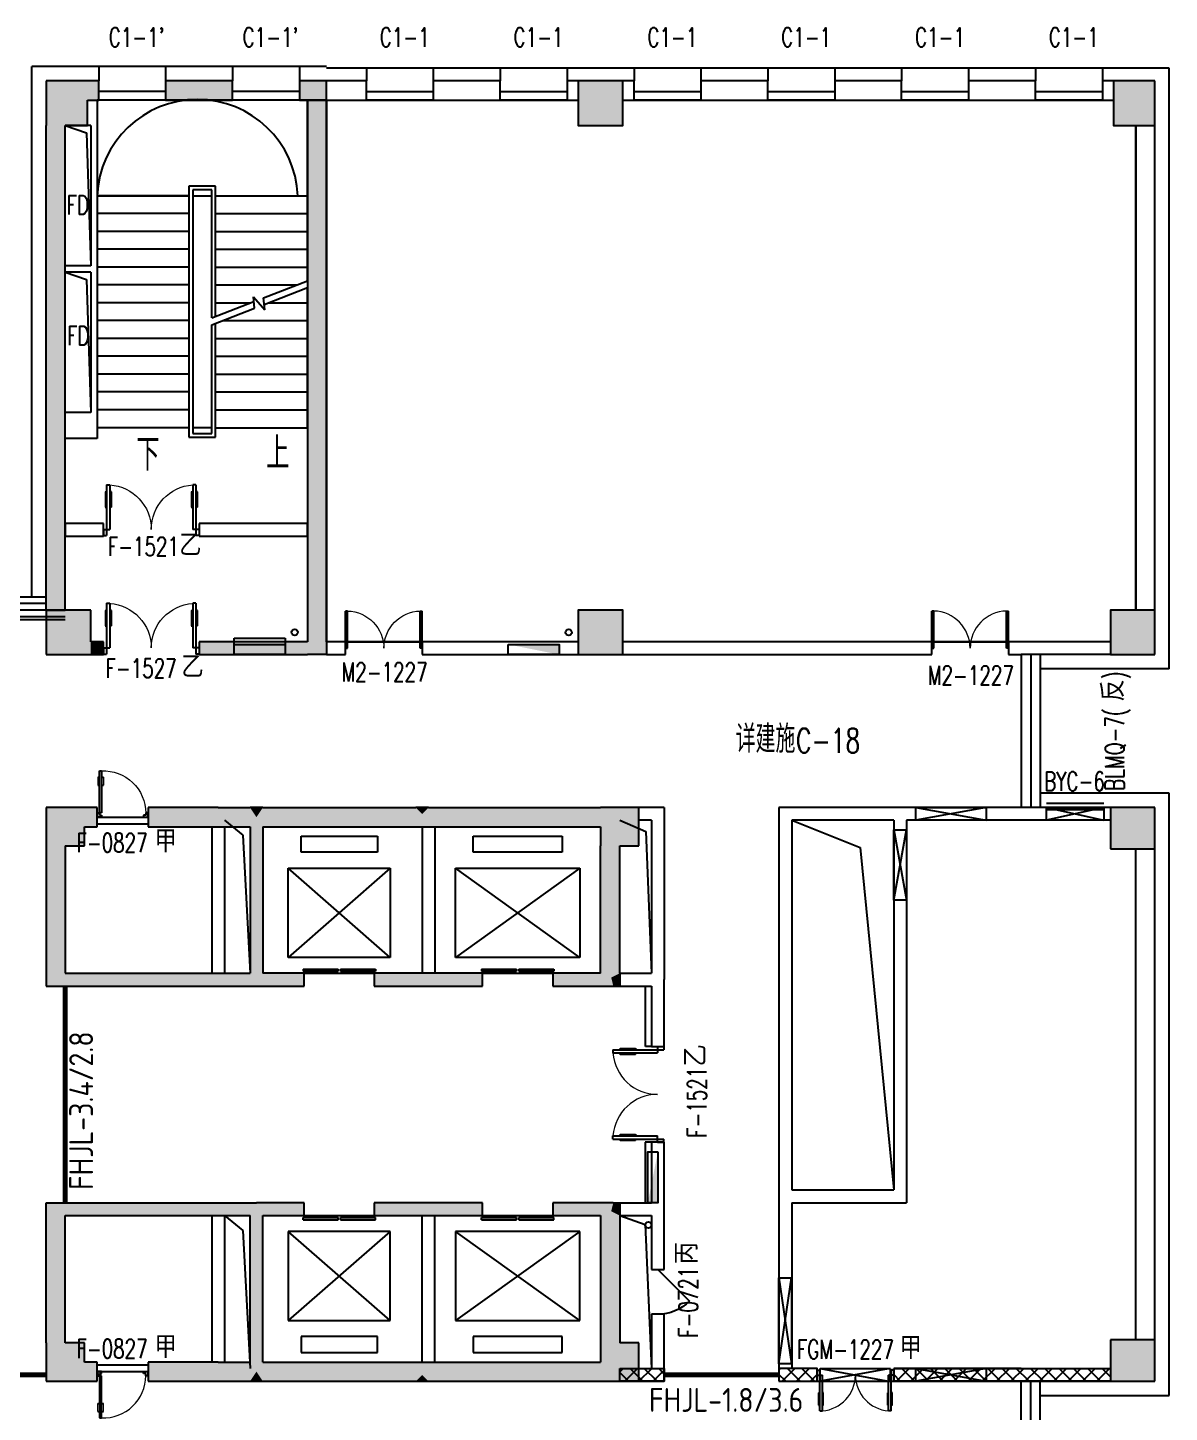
# Model space of a CAD drawing. Extents: x 1456273 to 1532071, y 313528 to 416301.
# Drawn here: x 1513544 to 1531459, y 394577 to 416301 of the extents above; entities that cross this region are included whole.
import ezdxf

# ---------------------------------------------------------------- set-up
doc = ezdxf.new("R2010")
doc.units = 0
doc.header["$LTSCALE"] = 1000
doc.header["$MEASUREMENT"] = 0
for name, color, linetype in [('body', 30, 'Continuous'), ('RM', 4, 'Continuous'), ('消防', 222, 'Continuous')]:
    doc.layers.add(name, color=color, linetype=linetype)
doc.styles.add('-宋体', font='GBENOR.shx', dxfattribs={"bigfont": 'GBCBIG.shx'})
doc.styles.add('_TCH_DIM', font='SIMPLEX', dxfattribs={"bigfont": 'GBCBIG'})
doc.styles.add('_TCH_WINDOW', font='txt.shx', dxfattribs={"height": 3.5, "bigfont": 'hztxt.shx'})

# ---------------------------------------------------------------- blocks, each defined once
blk = doc.blocks.new('cde')
at = {"layer": '消防'}
blk.add_hatch(color=256, dxfattribs=at).paths.add_polyline_path([(-873427, -271674), (-874227, -271674), (-873427, -271834)])
blk.add_lwpolyline([(-874227, -271674), (-873427, -271674), (-873427, -271834), (-874227, -271834)], close=True, dxfattribs=at)
blk = doc.blocks.new('dsssw')
at = {"layer": 'body'}
for p, q in [((1064639, 723073, 1000), (1065739, 723073, 1000)), ((1064639, 722874, 1000), (1064639, 723073, 1000)), ((1064639, 723073, 1000), (1065739, 722874, 1000)), ((1065739, 723073), (1064639, 722874, 1000)), ((1065739, 723073, 1000), (1065739, 722874, 1000)), ((1066689, 723073, 10000), (1067589, 723073, 10000)), ((1066689, 722874, 10000), (1066689, 723073, 10000)), ((1066689, 723073, 10000), (1067589, 722874, 10000)), ((1067589, 723073), (1066689, 722874, 10000)), ((1067589, 723073, 10000), (1067589, 722874, 10000)), ((1065739, 722874, 1000), (1064639, 722874, 1000)), ((1067589, 722874, 10000), (1066689, 722874, 10000)), ((1064289, 722723), (1064489, 722723)), ((1064289, 721623), (1064289, 722723)), ((1064289, 722723), (1064489, 721623)), ((1064289, 721623), (1064489, 722723)), ((1064489, 722723), (1064489, 721623)), ((1064489, 721623), (1064289, 721623)), ((1062489, 715698, 20000), (1062687, 715698, 20000)), ((1062489, 714348, 20000), (1062489, 715698, 20000)), ((1062489, 715698, 20000), (1062687, 714348, 20000)), ((1062489, 714348), (1062687, 715698, 20000)), ((1062687, 715698, 20000), (1062687, 714348, 20000)), ((1062687, 714348, 20000), (1062489, 714348, 20000)), ((1063134, 714273), (1064234, 714273)), ((1063134, 714071), (1063134, 714273)), ((1064234, 714273), (1063134, 714073)), ((1063134, 714273), (1064234, 714071)), ((1064234, 714071), (1063134, 714071)), ((1064234, 714273), (1064234, 714071)), ((1064639, 714273), (1065739, 714273)), ((1064639, 714073), (1064639, 714273)), ((1065739, 714273), (1064639, 714073)), ((1064639, 714273), (1065739, 714073)), ((1065739, 714073), (1064639, 714073)), ((1065739, 714273), (1065739, 714073))]:
    blk.add_line(p, q, dxfattribs=at)
blk = doc.blocks.new('$WINLIB2D$00000004')
for p, q in [((-0.5, 0.5), (0.5, 0.5)), ((-0.5, 0.241), (0.5, 0.241)), ((-0.5, -0.5), (0.5, -0.5))]:
    blk.add_line(p, q)
blk = doc.blocks.new('$DorLib2D$00000002')
for p, q in [((-0.5, 0), (-0.5, 0.4875)), ((-0.475, 0.4875), (-0.5, 0.4875)), ((-0.475, 0), (-0.475, 0.4875)), ((0.475, 0), (0.475, 0.4875)), ((0.475, 0.4875), (0.5, 0.4875)), ((0.5, 0), (0.5, 0.4875)), ((-0.5, 0), (-0.475, 0)), ((0.5, 0), (0.475, 0))]:
    blk.add_line(p, q)
at = {"lineweight": 13}
for centre, start, end in [((-0.4875, 0), 0, 88.53072), ((0.4875, 0), 91.46928, 180)]:
    blk.add_arc(centre, 0.4875, start, end, dxfattribs=at)
blk = doc.blocks.new('$DorLib2D$00000011')
for p, q in [((-0.467, 0.471), (-0.467, -0.062)), ((-0.467, 0.471), (-0.433, 0.471)), ((-0.433, 0.471), (-0.433, 0.004)), ((0.433, 0.471), (0.433, 0.004)), ((0.467, 0.471), (0.433, 0.471)), ((0.467, 0.471), (0.467, -0.062)), ((-0.483, 0.396), (-0.467, 0.396)), ((-0.417, 0.396), (-0.433, 0.396)), ((0.417, 0.396), (0.433, 0.396)), ((0.483, 0.396), (0.467, 0.396)), ((-0.483, 0.235), (-0.467, 0.235)), ((-0.417, 0.235), (-0.433, 0.235)), ((0.417, 0.235), (0.433, 0.235)), ((0.483, 0.235), (0.467, 0.235)), ((-0.5, 0.004), (-0.433, 0.004)), ((-0.5, 0.004), (-0.5, -0.062)), ((0.5, 0.004), (0.433, 0.004)), ((0.5, 0.004), (0.5, -0.062)), ((-0.5, -0.062), (-0.467, -0.062)), ((0.5, -0.062), (0.467, -0.062))]:
    blk.add_line(p, q)
at = {"lineweight": 13}
for p, q in [((-0.483, 0.396), (-0.483, 0.235)), ((-0.417, 0.396), (-0.417, 0.235)), ((0.417, 0.396), (0.417, 0.235)), ((0.483, 0.396), (0.483, 0.235))]:
    blk.add_line(p, q, dxfattribs=at)
for centre, start, end in [((-0.467, 0.004), 0, 85.904), ((0.467, 0.004), 94.096, 180)]:
    blk.add_arc(centre, 0.467, start, end, dxfattribs=at)
blk = doc.blocks.new('$DorLib2D$00000009')
for p, q in [((0.413, 0.905), (0.413, 0.081)), ((0.454, 0.905), (0.413, 0.905)), ((0.454, 0.081), (0.454, 0.905)), ((0.413, 0.782), (0.378, 0.782)), ((0.413, 0.624), (0.378, 0.624)), ((0.489, 0.782), (0.454, 0.782)), ((0.489, 0.624), (0.454, 0.624)), ((-0.494, 0.081), (-0.453, 0.081)), ((-0.494, -0.002), (-0.494, 0.081)), ((-0.453, 0.081), (-0.453, 0.039)), ((-0.453, 0.039), (-0.412, 0.039)), ((-0.412, 0.039), (-0.412, -0.002)), ((0.413, 0.081), (0.454, 0.081)), ((0.454, 0.039), (0.413, 0.039)), ((0.413, 0.039), (0.413, -0.002)), ((0.495, 0.081), (0.454, 0.081)), ((0.454, 0.081), (0.454, 0.039)), ((0.495, -0.002), (0.495, 0.081)), ((-0.494, -0.002), (-0.494, -0.002)), ((-0.412, -0.002), (-0.494, -0.002)), ((0.413, -0.002), (0.495, -0.002)), ((0.495, -0.002), (0.495, -0.002))]:
    blk.add_line(p, q)
at = {"lineweight": 13}
for p, q in [((0.378, 0.782), (0.378, 0.624)), ((0.489, 0.782), (0.489, 0.624))]:
    blk.add_line(p, q, dxfattribs=at)
blk.add_arc((0.372, 0.082), 0.825, 87.134, 180.0717, dxfattribs=at)
blk = doc.blocks.new('$TCHSYS$LDOR22D')
for p, q in [((-0.517, 0.833), (-0.017, 0.833)), ((-0.517, 0.833), (-0.517, 0.667)), ((-0.017, 0.833), (-0.017, 0.667)), ((0.017, 0.833), (0.017, 0.667)), ((0.017, 0.833), (0.517, 0.833)), ((0.517, 0.833), (0.517, 0.667)), ((-0.517, 0.667), (-0.017, 0.667)), ((0.017, 0.667), (0.517, 0.667)), ((-0.5, 0.5), (0.5, 0.5))]:
    blk.add_line(p, q)
blk = doc.blocks.new('$DorLib2D$00000114')
at = {"color": 0}
blk.add_line((0.5, 0), (-0.207, 0.707), dxfattribs=at)
blk.add_arc((0.5, 0), 1, 135, 180, dxfattribs=at)

msp = doc.modelspace()

# ---------------------------------------------------------------- hatches: boundary and pattern name
at = {"layer": 'body'}
for points in [[(1513834, 414764), (1514484, 414764), (1514484, 415465), (1513834, 415465)], [(1514484, 415465), (1514484, 415164), (1514659, 415164), (1514659, 415465)], [(1516759, 415465), (1515709, 415465), (1515709, 415164), (1516759, 415164)], [(1518234, 415465), (1517809, 415465), (1517809, 415164), (1518234, 415164)], [(1522184, 414764), (1522884, 414764), (1522884, 415465), (1522184, 415465)], [(1530584, 414764), (1531234, 414764), (1531234, 415465), (1530584, 415465)], [(1517934, 415164), (1517934, 406664), (1518234, 406664), (1518234, 415164)], [(1514134, 414764), (1513834, 414764), (1513834, 407164), (1514134, 407164)], [(1513834, 406464), (1514534, 406464), (1514534, 407164), (1513834, 407164)], [(1522184, 406464), (1522884, 406464), (1522884, 407164), (1522184, 407164)], [(1530534, 406464), (1531234, 406464), (1531234, 407164), (1530534, 407164)], [(1514534, 406664), (1514534, 406464), (1514734, 406464), (1514734, 406664)], [(1517934, 406664), (1516234, 406664), (1516234, 406464), (1517934, 406464), (1518034, 406581)], [(1518234, 406664), (1517934, 406664), (1518034, 406581), (1518234, 406614)], [(1518034, 406581), (1517934, 406464), (1518234, 406464), (1518234, 406614)], [(1513834, 403465), (1514434, 403465), (1514434, 404065), (1513834, 404065)], [(1514434, 403765), (1514634, 403765), (1514634, 404065), (1514434, 404065)], [(1516534, 404065), (1515434, 404065), (1515434, 403765), (1516534, 403765)], [(1516534, 404065), (1516534, 403765), (1517034, 403765), (1517134, 403915), (1517034, 404065)], [(1517034, 404065), (1517134, 403915), (1517234, 404065)], [(1517134, 403915), (1517234, 403765), (1519734, 403765), (1519734, 403965), (1519634, 404065), (1517234, 404065)], [(1519634, 404065), (1519734, 403965), (1519834, 404065)], [(1519734, 403965), (1519734, 403765), (1519834, 403765), (1519834, 404065)], [(1522534, 403765), (1522534, 404065), (1519834, 404065), (1519834, 403765)], [(1522534, 403465), (1523134, 403465), (1523134, 404065), (1522534, 404065)], [(1530534, 403415), (1531234, 403415), (1531234, 404065), (1530534, 404065)], [(1517134, 403915), (1517034, 403765), (1517034, 401465), (1517134, 401398), (1517234, 401465), (1517234, 403765)], [(1514134, 403465), (1513834, 403465), (1513834, 401265), (1514134, 401465)], [(1522834, 403465), (1522534, 403465), (1522534, 401465), (1522701, 401398), (1522834, 401465)], [(1514134, 401465), (1513834, 401265), (1516534, 401265), (1516534, 401465)], [(1516534, 401465), (1516534, 401265), (1517134, 401265), (1517134, 401398), (1517034, 401465)], [(1517134, 401265), (1517884, 401265), (1517884, 401465), (1517234, 401465), (1517134, 401398)], [(1519834, 401465), (1518984, 401465), (1518984, 401265), (1519834, 401265)], [(1519834, 401265), (1520684, 401265), (1520684, 401465), (1519834, 401465)], [(1522534, 401465), (1521784, 401465), (1521784, 401265), (1522734, 401265), (1522701, 401398)], [(1522701, 401398), (1522734, 401265), (1522834, 401265), (1522834, 401465)], [(1513834, 395665), (1514134, 395665), (1514134, 397665), (1513834, 397865)], [(1513834, 397865), (1514134, 397665), (1516534, 397665), (1516534, 397865)], [(1516534, 397865), (1516534, 397665), (1517034, 397665), (1517134, 397731), (1517134, 397865)], [(1517234, 397665), (1517884, 397665), (1517884, 397865), (1517134, 397865), (1517134, 397731)], [(1519834, 397865), (1518984, 397865), (1518984, 397665), (1519834, 397665)], [(1519834, 397665), (1520684, 397665), (1520684, 397865), (1519834, 397865)], [(1522734, 397865), (1521784, 397865), (1521784, 397665), (1522534, 397665), (1522701, 397731)], [(1522701, 397731), (1522834, 397665), (1522834, 397865), (1522734, 397865)], [(1517134, 395215), (1517234, 395365), (1517234, 397665), (1517134, 397731), (1517034, 397665), (1517034, 395365)], [(1522534, 395665), (1522834, 395665), (1522834, 397665), (1522701, 397731), (1522534, 397665)], [(1513834, 395064), (1514434, 395064), (1514434, 395665), (1513834, 395665)], [(1522534, 395064), (1523134, 395064), (1523134, 395665), (1522534, 395665)], [(1530534, 395064), (1531234, 395064), (1531234, 395715), (1530534, 395715)], [(1514434, 395064), (1514634, 395064), (1514634, 395365), (1514434, 395365)], [(1516534, 395365), (1515434, 395365), (1515434, 395064), (1516534, 395064)], [(1516534, 395365), (1516534, 395064), (1517034, 395064), (1517134, 395215), (1517034, 395365)], [(1517234, 395064), (1517134, 395215), (1517034, 395064)], [(1517134, 395215), (1517234, 395064), (1519634, 395064), (1519734, 395164), (1519734, 395365), (1517234, 395365)], [(1519834, 395064), (1519734, 395164), (1519634, 395064)], [(1519734, 395164), (1519834, 395064), (1519834, 395365), (1519734, 395365)], [(1522534, 395064), (1522534, 395365), (1519834, 395365), (1519834, 395064)]]:
    msp.add_hatch(color=256, dxfattribs=at).paths.add_polyline_path(points)

# ---------------------------------------------------------------- linework, layer by layer
for p, q in [((1514659, 415690), (1513609, 415690)), ((1513609, 407365), (1513609, 415690)), ((1514659, 415690), (1514659, 415465)), ((1516759, 415690), (1515709, 415690)), ((1515709, 415690), (1515709, 415465)), ((1516759, 415690), (1516759, 415465)), ((1518234, 415690), (1517809, 415690)), ((1517809, 415690), (1517809, 415465)), ((1518859, 415665), (1518234, 415665)), ((1518859, 415665), (1518859, 415465)), ((1520959, 415665), (1519909, 415665)), ((1519909, 415665), (1519909, 415465)), ((1520959, 415665), (1520959, 415465)), ((1522534, 415665), (1522009, 415665)), ((1522009, 415665), (1522009, 415465)), ((1523059, 415665), (1522534, 415665)), ((1523059, 415665), (1523059, 415465)), ((1525159, 415665), (1524109, 415665)), ((1524109, 415665), (1524109, 415465)), ((1525159, 415665), (1525159, 415465)), ((1527259, 415665), (1526209, 415665)), ((1526209, 415665), (1526209, 415465)), ((1527259, 415665), (1527259, 415465)), ((1529359, 415665), (1528309, 415665)), ((1528309, 415665), (1528309, 415465)), ((1529359, 415665), (1529359, 415465)), ((1531459, 415665), (1530409, 415665)), ((1530409, 415665), (1530409, 415465)), ((1531459, 406240), (1531459, 415665)), ((1514484, 415465), (1513834, 415465)), ((1513834, 415465), (1513834, 414764)), ((1514659, 415465), (1514484, 415465)), ((1514659, 415164), (1514659, 415465)), ((1516759, 415465), (1515709, 415465)), ((1515709, 415465), (1515709, 415164)), ((1516759, 415164), (1516759, 415465)), ((1518234, 415465), (1517809, 415465)), ((1517809, 415465), (1517809, 415164)), ((1518859, 415465), (1518234, 415465)), ((1518234, 415164), (1518234, 415465)), ((1518859, 415164), (1518859, 415465)), ((1520959, 415465), (1519909, 415465)), ((1519909, 415465), (1519909, 415164)), ((1520959, 415164), (1520959, 415465)), ((1522184, 415465), (1522009, 415465)), ((1522009, 415465), (1522009, 415164)), ((1522884, 415465), (1522184, 415465)), ((1522184, 415465), (1522184, 414764)), ((1523059, 415465), (1522884, 415465)), ((1522884, 414764), (1522884, 415465)), ((1523059, 415164), (1523059, 415465)), ((1525159, 415465), (1524109, 415465)), ((1524109, 415465), (1524109, 415164)), ((1525159, 415164), (1525159, 415465)), ((1527259, 415465), (1526209, 415465)), ((1526209, 415465), (1526209, 415164)), ((1527259, 415164), (1527259, 415465)), ((1529359, 415465), (1528309, 415465)), ((1528309, 415465), (1528309, 415164)), ((1529359, 415164), (1529359, 415465)), ((1530584, 415465), (1530409, 415465)), ((1530409, 415465), (1530409, 415164)), ((1531234, 415465), (1530584, 415465)), ((1530584, 415465), (1530584, 414764)), ((1531234, 414764), (1531234, 415465)), ((1514484, 415164), (1514659, 415164)), ((1514484, 414764), (1514484, 415164)), ((1517934, 415164), (1514634, 415164)), ((1514634, 415164), (1514634, 413665)), ((1515709, 415164), (1516759, 415164)), ((1517809, 415164), (1518234, 415164)), ((1517934, 413665), (1517934, 415164)), ((1517934, 415164), (1517934, 406664)), ((1518234, 415164), (1517934, 415164)), ((1518234, 415164), (1518859, 415164)), ((1518234, 415164), (1518234, 406664)), ((1519909, 415164), (1520959, 415164)), ((1522009, 415164), (1522184, 415164)), ((1522884, 415164), (1523059, 415164)), ((1524109, 415164), (1525159, 415164)), ((1526209, 415164), (1527259, 415164)), ((1528309, 415164), (1529359, 415164)), ((1530409, 415164), (1530584, 415164)), ((1513834, 407164), (1513834, 414764)), ((1514134, 414764), (1514484, 414764)), ((1514134, 407164), (1514134, 414764)), ((1514534, 414764), (1514134, 414764)), ((1514534, 414764), (1514134, 414764)), ((1514534, 414764), (1514534, 413830)), ((1522184, 414764), (1522884, 414764)), ((1530584, 414764), (1531234, 414764)), ((1530934, 407164), (1530934, 414764)), ((1531234, 407164), (1531234, 414764)), ((1514534, 413830), (1514534, 412564)), ((1514634, 413665), (1514634, 410025)), ((1516074, 413665), (1514634, 413665)), ((1514634, 413665), (1516074, 413665)), ((1516494, 413815), (1516074, 413815)), ((1516074, 413815), (1516074, 409875)), ((1516434, 413755), (1516134, 413755)), ((1516134, 413755), (1516134, 409935)), ((1516134, 413665), (1516134, 410025)), ((1516134, 413665), (1516434, 413665)), ((1516434, 411747), (1516434, 413755)), ((1516434, 411747), (1516434, 413665)), ((1516494, 411770), (1516494, 413815)), ((1516494, 413665), (1517934, 413665)), ((1516494, 413665), (1517934, 413665)), ((1517934, 412330), (1517934, 413665)), ((1516074, 413385), (1514634, 413385)), ((1516494, 413385), (1517934, 413385)), ((1516074, 413105), (1514634, 413105)), ((1516494, 413105), (1517934, 413105)), ((1516074, 412825), (1514634, 412825)), ((1516494, 412825), (1517934, 412825)), ((1514534, 412564), (1514134, 412564)), ((1516074, 412545), (1514634, 412545)), ((1516494, 412545), (1517934, 412545)), ((1514534, 412464), (1514134, 412464)), ((1514534, 412464), (1514534, 411630)), ((1517244, 412061), (1517934, 412330)), ((1516074, 412265), (1514634, 412265)), ((1516494, 412265), (1517767, 412265)), ((1517255, 411958), (1517934, 412222)), ((1517934, 410025), (1517934, 412222)), ((1516074, 411985), (1514634, 411985)), ((1516434, 411747), (1517095, 412003)), ((1516434, 411639), (1517106, 411901)), ((1516494, 411985), (1517046, 411985)), ((1517106, 411901), (1517087, 412078)), ((1517087, 412078), (1517264, 411876)), ((1517264, 411876), (1517244, 412061)), ((1517322, 411985), (1517934, 411985)), ((1516074, 411705), (1514634, 411705)), ((1516602, 411705), (1517934, 411705)), ((1514534, 411630), (1514534, 410264)), ((1516434, 410025), (1516434, 411639)), ((1516434, 409935), (1516434, 411639)), ((1516494, 409875), (1516494, 411663)), ((1516074, 411425), (1514634, 411425)), ((1516494, 411425), (1517934, 411425)), ((1516074, 411145), (1514634, 411145)), ((1516494, 411145), (1517934, 411145)), ((1516074, 410865), (1514634, 410865)), ((1516494, 410865), (1517934, 410865)), ((1516074, 410585), (1514634, 410585)), ((1516494, 410585), (1517934, 410585)), ((1514534, 410264), (1514134, 410264)), ((1516074, 410305), (1514634, 410305)), ((1516494, 410305), (1517934, 410305)), ((1514634, 410025), (1514634, 409855)), ((1516074, 410025), (1514634, 410025)), ((1516434, 410025), (1516134, 410025)), ((1516134, 409935), (1516434, 409935)), ((1516494, 410025), (1517934, 410025)), ((1514634, 409855), (1514134, 409855)), ((1516074, 409875), (1516494, 409875)), ((1514734, 408524), (1514134, 408524)), ((1514134, 408524), (1514134, 408324)), ((1514734, 408324), (1514734, 408524)), ((1517934, 408524), (1516234, 408524)), ((1516234, 408524), (1516234, 408324)), ((1517934, 408324), (1517934, 408524)), ((1514134, 408324), (1514734, 408324)), ((1516234, 408324), (1517934, 408324)), ((1513834, 407365), (1499734, 407365)), ((1513834, 407265), (1499734, 407265)), ((1513834, 407164), (1499734, 407164)), ((1513834, 407164), (1514134, 407164)), ((1514534, 407164), (1513834, 407164)), ((1513834, 407164), (1513834, 406464)), ((1514534, 406664), (1514534, 407164)), ((1522884, 407164), (1522184, 407164)), ((1522184, 407164), (1522184, 406464)), ((1522884, 406464), (1522884, 407164)), ((1531234, 407164), (1530534, 407164)), ((1530534, 407164), (1530534, 406464)), ((1531234, 406464), (1531234, 407164)), ((1499734, 407065), (1514134, 407065)), ((1499734, 407015), (1514134, 407015)), ((1513834, 406464), (1514534, 406464)), ((1514734, 406664), (1514534, 406664)), ((1514534, 406464), (1514734, 406464)), ((1514734, 406464), (1514734, 406664)), ((1517934, 406664), (1516234, 406664)), ((1516234, 406664), (1516234, 406464)), ((1516234, 406464), (1517934, 406464)), ((1517934, 406664), (1517934, 406664)), ((1517934, 406464), (1517934, 406464)), ((1518234, 406464), (1517934, 406464)), ((1518534, 406664), (1518234, 406664)), ((1518234, 406664), (1518234, 406614)), ((1518234, 406614), (1518234, 406464)), ((1518234, 406464), (1518534, 406464)), ((1518534, 406464), (1518534, 406664)), ((1522184, 406664), (1519734, 406664)), ((1519734, 406664), (1519734, 406464)), ((1519734, 406464), (1522184, 406464)), ((1522184, 406464), (1522884, 406464)), ((1527734, 406664), (1522884, 406664)), ((1522884, 406464), (1527734, 406464)), ((1527734, 406464), (1527734, 406664)), ((1529134, 406664), (1528934, 406664)), ((1528934, 406664), (1528934, 406464)), ((1528934, 406464), (1529134, 406464)), ((1530534, 406664), (1529134, 406664)), ((1530534, 406464), (1529134, 406464)), ((1529134, 406464), (1529134, 404065)), ((1529284, 406464), (1529284, 404065)), ((1529434, 406464), (1529434, 404065)), ((1530534, 406464), (1531234, 406464)), ((1531459, 406240), (1529434, 406240)), ((1531459, 404290), (1529434, 404290)), ((1531459, 394840), (1531459, 404290)), ((1514434, 404065), (1513834, 404065)), ((1513834, 404065), (1513834, 403465)), ((1514634, 404065), (1514434, 404065)), ((1514634, 403765), (1514634, 404065)), ((1516534, 404065), (1515434, 404065)), ((1515434, 404065), (1515434, 403765)), ((1516534, 404065), (1517034, 404065)), ((1517034, 404065), (1517034, 404065)), ((1517234, 404065), (1517034, 404065)), ((1517234, 404065), (1517234, 404065)), ((1517234, 404065), (1519634, 404065)), ((1519634, 404065), (1519634, 404065)), ((1519834, 404065), (1519634, 404065)), ((1519834, 404065), (1519834, 404065)), ((1519834, 404065), (1519834, 404065)), ((1519834, 404065), (1522534, 404065)), ((1523134, 404065), (1522534, 404065)), ((1523134, 403465), (1523134, 404065)), ((1523534, 404065), (1523134, 404065)), ((1523534, 404065), (1523534, 401365)), ((1525334, 404065), (1525334, 397965)), ((1527234, 404065), (1525334, 404065)), ((1529134, 404065), (1527234, 404065)), ((1530534, 404065), (1529134, 404065)), ((1531234, 404065), (1530534, 404065)), ((1530534, 404065), (1530534, 403415)), ((1531234, 403415), (1531234, 404065)), ((1514638, 403913), (1515438, 403913)), ((1516634, 403865), (1516922, 403630)), ((1522834, 403865), (1523243, 403688)), ((1523334, 403865), (1523134, 403865)), ((1523334, 403865), (1523334, 401465)), ((1525534, 403865), (1526610, 403439)), ((1525534, 403865), (1525534, 398065)), ((1527134, 403865), (1525534, 403865)), ((1527134, 403865), (1527134, 398065)), ((1529134, 403865), (1527334, 403865)), ((1527334, 403865), (1527334, 397865)), ((1530534, 403865), (1529134, 403865)), ((1514434, 403465), (1514434, 403765)), ((1514434, 403765), (1514634, 403765)), ((1514634, 403808), (1515434, 403808)), ((1515434, 403765), (1516534, 403765)), ((1516434, 403765), (1516434, 401465)), ((1516534, 403765), (1517034, 403765)), ((1516634, 403765), (1516634, 401465)), ((1516922, 403630), (1517034, 401465)), ((1517034, 403765), (1517034, 401465)), ((1517234, 403765), (1519734, 403765)), ((1517234, 403765), (1517234, 401465)), ((1519734, 403765), (1519834, 403765)), ((1519734, 403765), (1519734, 401465)), ((1519834, 403765), (1522534, 403765)), ((1519934, 403765), (1519934, 401465)), ((1522534, 403765), (1522534, 403465)), ((1523243, 403688), (1523334, 401465)), ((1513834, 403465), (1513834, 401265)), ((1514134, 403465), (1514434, 403465)), ((1514134, 403465), (1514134, 401465)), ((1517834, 403365), (1517834, 403615)), ((1517834, 403615), (1519034, 403615)), ((1519034, 403615), (1519034, 403365)), ((1520534, 403365), (1520534, 403615)), ((1520534, 403615), (1521934, 403615)), ((1521934, 403615), (1521934, 403365)), ((1522534, 401465), (1522534, 403465)), ((1522834, 403465), (1523134, 403465)), ((1522834, 401465), (1522834, 403465)), ((1526610, 403439), (1527134, 398065)), ((1530534, 403415), (1531234, 403415)), ((1530934, 395715), (1530934, 403415)), ((1531234, 395715), (1531234, 403415)), ((1519034, 403365), (1517834, 403365)), ((1521934, 403365), (1520534, 403365)), ((1517634, 401715), (1517634, 403115)), ((1517634, 403115), (1519234, 403115)), ((1519234, 403115), (1517634, 401715)), ((1519234, 401715), (1517634, 403115)), ((1519234, 403115), (1519234, 401715)), ((1520259, 401715), (1520259, 403115)), ((1520259, 403115), (1522209, 403115)), ((1522209, 403115), (1520259, 401715)), ((1522209, 401715), (1520259, 403115)), ((1522209, 403115), (1522209, 401715)), ((1519234, 401715), (1517634, 401715)), ((1522209, 401715), (1520259, 401715)), ((1514134, 401465), (1516534, 401465)), ((1516534, 401465), (1517034, 401465)), ((1517884, 401465), (1517234, 401465)), ((1517884, 401265), (1517884, 401465)), ((1519834, 401465), (1518984, 401465)), ((1518984, 401465), (1518984, 401265)), ((1520684, 401465), (1519834, 401465)), ((1520684, 401265), (1520684, 401465)), ((1522534, 401465), (1521784, 401465)), ((1521784, 401465), (1521784, 401265)), ((1522834, 401465), (1522834, 401465)), ((1522834, 401465), (1522834, 401265)), ((1522834, 401465), (1523334, 401465)), ((1522834, 401465), (1522834, 401265)), ((1513834, 401265), (1516534, 401265)), ((1516534, 401265), (1517134, 401265)), ((1517134, 401265), (1517884, 401265)), ((1518984, 401265), (1519834, 401265)), ((1519834, 401265), (1520684, 401265)), ((1521784, 401265), (1522734, 401265)), ((1522734, 401265), (1522834, 401265)), ((1522834, 401265), (1523334, 401265)), ((1523241, 400315), (1523241, 401265)), ((1523334, 401265), (1523334, 400315)), ((1523534, 400315), (1523534, 401365)), ((1523341, 400315), (1523241, 400315)), ((1523334, 400315), (1523534, 400315)), ((1523334, 398815), (1523234, 398815)), ((1523234, 398815), (1523234, 397865)), ((1523534, 398815), (1523334, 398815)), ((1523334, 398815), (1523334, 397865)), ((1523534, 397765), (1523534, 398815)), ((1525534, 398065), (1527134, 398065)), ((1513834, 395665), (1513834, 397865)), ((1513834, 397865), (1516534, 397865)), ((1516534, 397865), (1517134, 397865)), ((1517884, 397865), (1517134, 397865)), ((1517884, 397665), (1517884, 397865)), ((1519834, 397865), (1518984, 397865)), ((1518984, 397865), (1518984, 397665)), ((1520684, 397865), (1519834, 397865)), ((1520684, 397665), (1520684, 397865)), ((1522734, 397865), (1521784, 397865)), ((1521784, 397865), (1521784, 397665)), ((1522734, 397865), (1522834, 397865)), ((1522834, 397865), (1522834, 397665)), ((1522834, 397865), (1523334, 397865)), ((1522834, 397865), (1522834, 397665)), ((1523534, 396815), (1523534, 397765)), ((1525334, 397965), (1525334, 395064)), ((1525534, 397865), (1527334, 397865)), ((1525534, 397865), (1525534, 395265)), ((1514134, 395665), (1514134, 397665)), ((1514134, 397665), (1516534, 397665)), ((1516434, 397665), (1516434, 395365)), ((1516534, 397665), (1517034, 397665)), ((1516634, 397665), (1516922, 397430)), ((1516634, 397665), (1516634, 395365)), ((1517034, 395365), (1517034, 397665)), ((1517234, 397665), (1517884, 397665)), ((1517234, 395365), (1517234, 397665)), ((1518984, 397665), (1519834, 397665)), ((1519734, 395365), (1519734, 397665)), ((1519834, 397665), (1520684, 397665)), ((1519934, 395365), (1519934, 397665)), ((1521784, 397665), (1522534, 397665)), ((1522534, 397665), (1522534, 395665)), ((1522834, 397665), (1523235, 397522)), ((1522834, 397665), (1522834, 395665)), ((1522834, 397665), (1522834, 397665)), ((1522834, 397665), (1523334, 397665)), ((1523334, 397665), (1523334, 396815)), ((1516922, 397430), (1517034, 395265)), ((1519234, 397415), (1517634, 397415)), ((1517634, 397415), (1517634, 396015)), ((1519234, 396015), (1517634, 397415)), ((1519234, 397415), (1517634, 396015)), ((1519234, 396015), (1519234, 397415)), ((1522209, 397415), (1520259, 397415)), ((1520259, 397415), (1520259, 396015)), ((1522209, 396015), (1520259, 397415)), ((1522209, 397415), (1520259, 396015)), ((1522209, 396015), (1522209, 397415)), ((1523235, 397522), (1523334, 395265)), ((1523334, 396815), (1523534, 396815)), ((1523534, 396115), (1523334, 396115)), ((1523334, 396115), (1523334, 395265)), ((1523534, 395064), (1523534, 396115)), ((1517634, 396015), (1519234, 396015)), ((1520259, 396015), (1522209, 396015)), ((1513834, 395665), (1513834, 395064)), ((1514434, 395665), (1514134, 395665)), ((1514434, 395365), (1514434, 395665)), ((1519034, 395765), (1517834, 395765)), ((1517834, 395765), (1517834, 395515)), ((1519034, 395515), (1519034, 395765)), ((1521934, 395765), (1520534, 395765)), ((1520534, 395765), (1520534, 395515)), ((1521934, 395515), (1521934, 395765)), ((1522534, 395665), (1522534, 395365)), ((1523134, 395665), (1522834, 395665)), ((1523134, 395064), (1523134, 395665)), ((1531234, 395715), (1530534, 395715)), ((1530534, 395715), (1530534, 395064)), ((1531234, 395064), (1531234, 395715)), ((1517834, 395515), (1519034, 395515)), ((1520534, 395515), (1521934, 395515)), ((1514634, 395365), (1514434, 395365)), ((1514634, 395064), (1514634, 395365)), ((1514634, 395216), (1515434, 395216)), ((1514638, 395321), (1515438, 395321)), ((1516534, 395365), (1515434, 395365)), ((1515434, 395365), (1515434, 395064)), ((1516534, 395365), (1517034, 395365)), ((1517234, 395365), (1519734, 395365)), ((1519734, 395365), (1519834, 395365)), ((1519834, 395365), (1522534, 395365)), ((1522834, 395211), (1522888, 395265)), ((1522972, 395064), (1522834, 395203)), ((1522913, 395064), (1523113, 395265)), ((1523197, 395064), (1522997, 395265)), ((1523134, 395265), (1523334, 395265)), ((1523137, 395064), (1523337, 395265)), ((1523421, 395064), (1523221, 395265)), ((1523362, 395064), (1523534, 395237)), ((1523534, 395176), (1523446, 395265)), ((1525334, 395241), (1525358, 395265)), ((1525442, 395064), (1525334, 395172)), ((1525382, 395064), (1525582, 395265)), ((1525666, 395064), (1525466, 395265)), ((1525934, 395265), (1525534, 395265)), ((1525607, 395064), (1525807, 395265)), ((1525891, 395064), (1525691, 395265)), ((1525831, 395064), (1525934, 395168)), ((1525934, 395245), (1525915, 395265)), ((1525934, 395064), (1525934, 395265)), ((1527134, 395245), (1527154, 395265)), ((1529134, 395265), (1527134, 395265)), ((1527134, 395265), (1527134, 395064)), ((1527238, 395064), (1527134, 395168)), ((1527178, 395064), (1527378, 395265)), ((1527462, 395064), (1527262, 395265)), ((1527403, 395064), (1527603, 395265)), ((1527687, 395064), (1527487, 395265)), ((1527627, 395064), (1527827, 395265)), ((1527911, 395064), (1527711, 395265)), ((1527852, 395064), (1528052, 395265)), ((1528136, 395064), (1527936, 395265)), ((1528076, 395064), (1528276, 395265)), ((1528360, 395064), (1528160, 395265)), ((1528301, 395064), (1528501, 395265)), ((1528585, 395064), (1528385, 395265)), ((1528525, 395064), (1528725, 395265)), ((1528809, 395064), (1528609, 395265)), ((1528750, 395064), (1528950, 395265)), ((1529034, 395064), (1528834, 395265)), ((1528974, 395064), (1529174, 395265)), ((1529258, 395064), (1529058, 395265)), ((1529134, 395265), (1530534, 395265)), ((1529199, 395064), (1529399, 395265)), ((1529483, 395064), (1529283, 395265)), ((1529423, 395064), (1529623, 395265)), ((1529707, 395064), (1529507, 395265)), ((1529648, 395064), (1529848, 395265)), ((1529932, 395064), (1529732, 395265)), ((1529872, 395064), (1530072, 395265)), ((1530157, 395064), (1529957, 395265)), ((1530097, 395064), (1530297, 395265)), ((1530381, 395064), (1530181, 395265)), ((1530321, 395064), (1530521, 395265)), ((1530534, 395136), (1530406, 395265)), ((1513834, 395064), (1514434, 395064)), ((1514434, 395064), (1514634, 395064)), ((1515434, 395064), (1516534, 395064)), ((1516534, 395064), (1517034, 395064)), ((1517034, 395064), (1517034, 395064)), ((1517034, 395064), (1517234, 395064)), ((1517234, 395064), (1517234, 395064)), ((1517234, 395064), (1519634, 395064)), ((1519634, 395064), (1519634, 395064)), ((1519634, 395064), (1519834, 395064)), ((1519834, 395064), (1519834, 395064)), ((1519834, 395064), (1519834, 395064)), ((1519834, 395064), (1522534, 395064)), ((1522534, 395064), (1523134, 395064)), ((1523134, 395064), (1523534, 395064)), ((1525334, 395064), (1525934, 395064)), ((1525934, 395064), (1527134, 395064)), ((1527134, 395064), (1529134, 395064)), ((1529134, 392665), (1529134, 395064)), ((1529134, 395064), (1530534, 395064)), ((1529284, 392665), (1529284, 395064)), ((1529434, 392665), (1529434, 395064)), ((1530534, 395064), (1531234, 395064)), ((1529434, 394840), (1531459, 394840))]:
    msp.add_line(p, q, dxfattribs=at)
at = {"layer": 'body', "linetype": 'Continuous'}
for p, q in [((1514134, 414764), (1514467, 414652)), ((1514467, 414652), (1514534, 412564)), ((1514134, 412464), (1514467, 412352)), ((1514467, 412352), (1514534, 410264))]:
    msp.add_line(p, q, dxfattribs=at)
at = {"layer": 'body'}
for points in [[(1515393, 410025, 0, 0, 0), (1515393, 414353, 0, 0, 0), (1517543, 414353, 0, 0, 0), (1517543, 411967, 120, 0, 0), (1517543, 411517, 0, 0, 0)], [(1517443, 410146, 0, 0, 0), (1517443, 410676, 120, 0, 0), (1517443, 411126, 0, 0, 0)]]:
    msp.add_lwpolyline(points, format="xyseb", dxfattribs=at)
for points in [[(1522834, 395265), (1523534, 395265), (1523534, 395064), (1522834, 395064)], [(1525334, 395064), (1525934, 395064), (1525934, 395265), (1525334, 395265)], [(1527134, 395265), (1530534, 395265), (1530534, 395064), (1527134, 395064)]]:
    msp.add_lwpolyline(points, close=True, dxfattribs=at)
at = {"layer": 'body', "linetype": 'Continuous'}
msp.add_arc((1516209, 413598), 1576, 2.4349, 177.5651, dxfattribs=at)
at = {"layer": 'RM'}
msp.add_lwpolyline([(1518234, 415164), (1522184, 415164), (1522184, 414764), (1522884, 414764), (1522884, 415164), (1530584, 415164), (1530584, 414764), (1530934, 414764), (1530934, 407164), (1530534, 407164), (1530534, 406664), (1522884, 406664), (1522884, 407164), (1522184, 407164), (1522184, 406664), (1518234, 406664)], close=True, dxfattribs=at)
at = {"layer": '消防'}
for p, q in [((1516784, 406625), (1516784, 406725)), ((1516784, 406725), (1517584, 406725)), ((1517584, 406725), (1517584, 406625)), ((1518534, 406664), (1519734, 406664)), ((1527734, 406664), (1528934, 406664))]:
    msp.add_line(p, q, dxfattribs=at)
at = {"layer": '消防', "const_width": 80}
for points in [[(1514134, 401265), (1514134, 397865)], [(1510634, 395164), (1513834, 395164)], [(1523534, 395164), (1525334, 395164)]]:
    msp.add_lwpolyline(points, dxfattribs=at)
at = {"layer": '消防', "linetype": 'Continuous'}
for centre in [(1517734, 406815), (1522034, 406814), (1523284, 397515)]:
    msp.add_circle(centre, 50, dxfattribs=at)

# ---------------------------------------------------------------- block references
at = {"layer": 'body'}
ref = msp.add_blockref('$WINLIB2D$00000004', (1515184, 415427), dxfattribs=dict(at, xscale=1050, yscale=525, zscale=1050, rotation=180))
ref.add_attrib('A', "C1-1'", (1514817, 416003), dxfattribs={"height": 297.5, "style": '_TCH_WINDOW', "width": 0.705882})
ref = msp.add_blockref('$WINLIB2D$00000004', (1517284, 415427), dxfattribs=dict(at, xscale=1050, yscale=525, zscale=1050, rotation=180))
ref.add_attrib('A', "C1-1'", (1516917, 416003), dxfattribs={"height": 297.5, "style": '_TCH_WINDOW', "width": 0.705882})
ref = msp.add_blockref('$WINLIB2D$00000004', (1519384, 415415), dxfattribs=dict(at, xscale=1050, yscale=500, zscale=1050, rotation=180))
ref.add_attrib('A', 'C1-1', (1519069, 416003), dxfattribs={"height": 297.5, "style": '_TCH_WINDOW', "width": 0.705882})
ref = msp.add_blockref('$WINLIB2D$00000004', (1521484, 415415), dxfattribs=dict(at, xscale=1050, yscale=500, zscale=1050, rotation=180))
ref.add_attrib('A', 'C1-1', (1521169, 416003), dxfattribs={"height": 297.5, "style": '_TCH_WINDOW', "width": 0.705882})
ref = msp.add_blockref('$WINLIB2D$00000004', (1523584, 415415), dxfattribs=dict(at, xscale=1050, yscale=500, zscale=1050, rotation=180))
ref.add_attrib('A', 'C1-1', (1523269, 416003), dxfattribs={"height": 297.5, "style": '_TCH_WINDOW', "width": 0.705882})
ref = msp.add_blockref('$WINLIB2D$00000004', (1525684, 415415), dxfattribs=dict(at, xscale=1050, yscale=500, zscale=1050, rotation=180))
ref.add_attrib('A', 'C1-1', (1525369, 416003), dxfattribs={"height": 297.5, "style": '_TCH_WINDOW', "width": 0.705882})
ref = msp.add_blockref('$WINLIB2D$00000004', (1527784, 415415), dxfattribs=dict(at, xscale=1050, yscale=500, zscale=1050, rotation=180))
ref.add_attrib('A', 'C1-1', (1527469, 416003), dxfattribs={"height": 297.5, "style": '_TCH_WINDOW', "width": 0.705882})
ref = msp.add_blockref('$WINLIB2D$00000004', (1529884, 415415), dxfattribs=dict(at, xscale=1050, yscale=500, zscale=1050, rotation=180))
ref.add_attrib('A', 'C1-1', (1529569, 416003), dxfattribs={"height": 297.5, "style": '_TCH_WINDOW', "width": 0.705882})
for p, xscale, yscale, zscale in [((1515484, 408424), -1500, 1500, -1500), ((1526534, 395164), -1200, -1200, -1200)]:
    msp.add_blockref('$DorLib2D$00000011', p, dxfattribs=dict(at, xscale=xscale, yscale=yscale, zscale=zscale))
for name, p, xscale, yscale, zscale, rotation in [('$DorLib2D$00000011', (1515484, 406564), 1500, -1500, 1500, 180), ('$DorLib2D$00000009', (1515034, 403915), -800, 800, -800, 1.270496497588651e-11), ('$TCHSYS$LDOR22D', (1518434, 401365), 1100, 200, 1100, 9.881639424188663e-12), ('$TCHSYS$LDOR22D', (1521234, 401365), 1100, 200, 1100, 9.200147049039862e-12), ('$DorLib2D$00000011', (1523434, 399565), -1500, -1500, -1500, 269.9999999996739), ('$TCHSYS$LDOR22D', (1518434, 397765), 1100, -200, 1100, 359.9999999999901), ('$TCHSYS$LDOR22D', (1521234, 397765), 1100, -200, 1100, 359.9999999999908), ('$DorLib2D$00000114', (1523434, 396465), -700, 700, -700, 270), ('$DorLib2D$00000009', (1515034, 395215), -800, -800, -800, 359.9999999999873)]:
    msp.add_blockref(name, p, dxfattribs=dict(at, xscale=xscale, yscale=yscale, zscale=zscale, rotation=rotation))
ref = msp.add_blockref('$DorLib2D$00000002', (1519134, 406564), dxfattribs=dict(at, xscale=1200, yscale=-1200, zscale=-1200, rotation=180.0000000000723))
ref.add_attrib('A', 'M2-1227', (1518469, 406041), dxfattribs={"height": 297.5, "style": '_TCH_WINDOW', "width": 0.705882})
ref = msp.add_blockref('$DorLib2D$00000002', (1528334, 406564), dxfattribs=dict(at, xscale=1200, yscale=1200, zscale=-1200, rotation=2.334537313969202e-10))
ref.add_attrib('A', 'M2-1227', (1527669, 405991), dxfattribs={"height": 297.5, "style": '_TCH_WINDOW', "width": 0.705882})
ref = msp.add_blockref('$WINLIB2D$00000004', (1529984, 404077), dxfattribs=dict(at, xscale=900, yscale=100, zscale=900, rotation=180.0000000000044))
ref.add_attrib('A', 'BYC-6', (1529494, 404329), dxfattribs={"height": 297.5, "style": '_TCH_WINDOW', "width": 0.705882})
msp.add_blockref('dsssw', (462845, -319009), dxfattribs=at)
at = {"layer": '消防'}
for p in [(2391011, 678299), (2395311, 678299)]:
    msp.add_blockref('cde', p, dxfattribs=at)
at = {"layer": '消防', "rotation": 270}
msp.add_blockref('cde', (1795109, -475562), dxfattribs=at)

# ---------------------------------------------------------------- texts
at = {"layer": 'body', "width": 0.705882}
for s, height, style, p in [('FD', 297.5, '_TCH_WINDOW', (1514155, 413372)), ('FD', 297.5, '_TCH_WINDOW', (1514162, 411320)), ('F-1521', 297.5, '_TCH_WINDOW', (1514801, 408012)), ('F-1527', 297.5, '_TCH_WINDOW', (1514766, 406102)), ('C-18', 382.5, '_TCH_DIM', (1525602, 404924, 0)), ('F-0827', 297.5, '_TCH_WINDOW', (1514309, 403365)), ('F-0827', 297.5, '_TCH_WINDOW', (1514309, 395427)), ('FGM-1227', 297.5, '_TCH_WINDOW', (1525616, 395415))]:
    msp.add_text(s, height=height, dxfattribs=dict(at, style=style)).set_placement(p)
at = {"layer": 'body'}
for s, height, style, p in [('下', 506, '_TCH_DIM', (1515250, 409350)), ('上', 506, '_TCH_DIM', (1517287, 409373)), ('乙', 350, '_TCH_WINDOW', (1515921, 408012)), ('乙', 350, '_TCH_WINDOW', (1515956, 406102)), ('详建施', 434, '_TCH_DIM', (1524654, 404924, 0)), ('甲', 350, '_TCH_WINDOW', (1515534, 403365)), ('甲', 350, '_TCH_WINDOW', (1515534, 395427)), ('甲', 350, '_TCH_WINDOW', (1527226, 395415))]:
    msp.add_text(s, height=height, dxfattribs=dict(at, style=style)).set_placement(p)
at = {"layer": 'body', "style": '_TCH_WINDOW'}
for s, p in [('反', (1530750, 405729)), ('乙', (1524197, 400002)), ('丙', (1524058, 396901))]:
    msp.add_text(s, height=350, rotation=90, dxfattribs=at).set_placement(p)
at = {"layer": 'body', "style": '_TCH_WINDOW', "width": 0.705882}
for s, height, p in [(')', 298, (1530750, 406079)), ('BLMQ-7(', 297.5, (1530750, 404329)), ('F-1521', 297.5, (1524197, 398882)), ('F-0721', 297.5, (1524058, 395746))]:
    msp.add_text(s, height=height, rotation=90, dxfattribs=at).set_placement(p)
at = {"layer": '消防', "style": '-宋体'}
msp.add_text('FHJL-3.4/2.8', height=375, rotation=90, dxfattribs=at).set_placement((1514571, 398065))
msp.add_text('FHJL-1.8/3.6', height=375, dxfattribs=at).set_placement((1523294, 394584))

doc.saveas('drawing.dxf')
